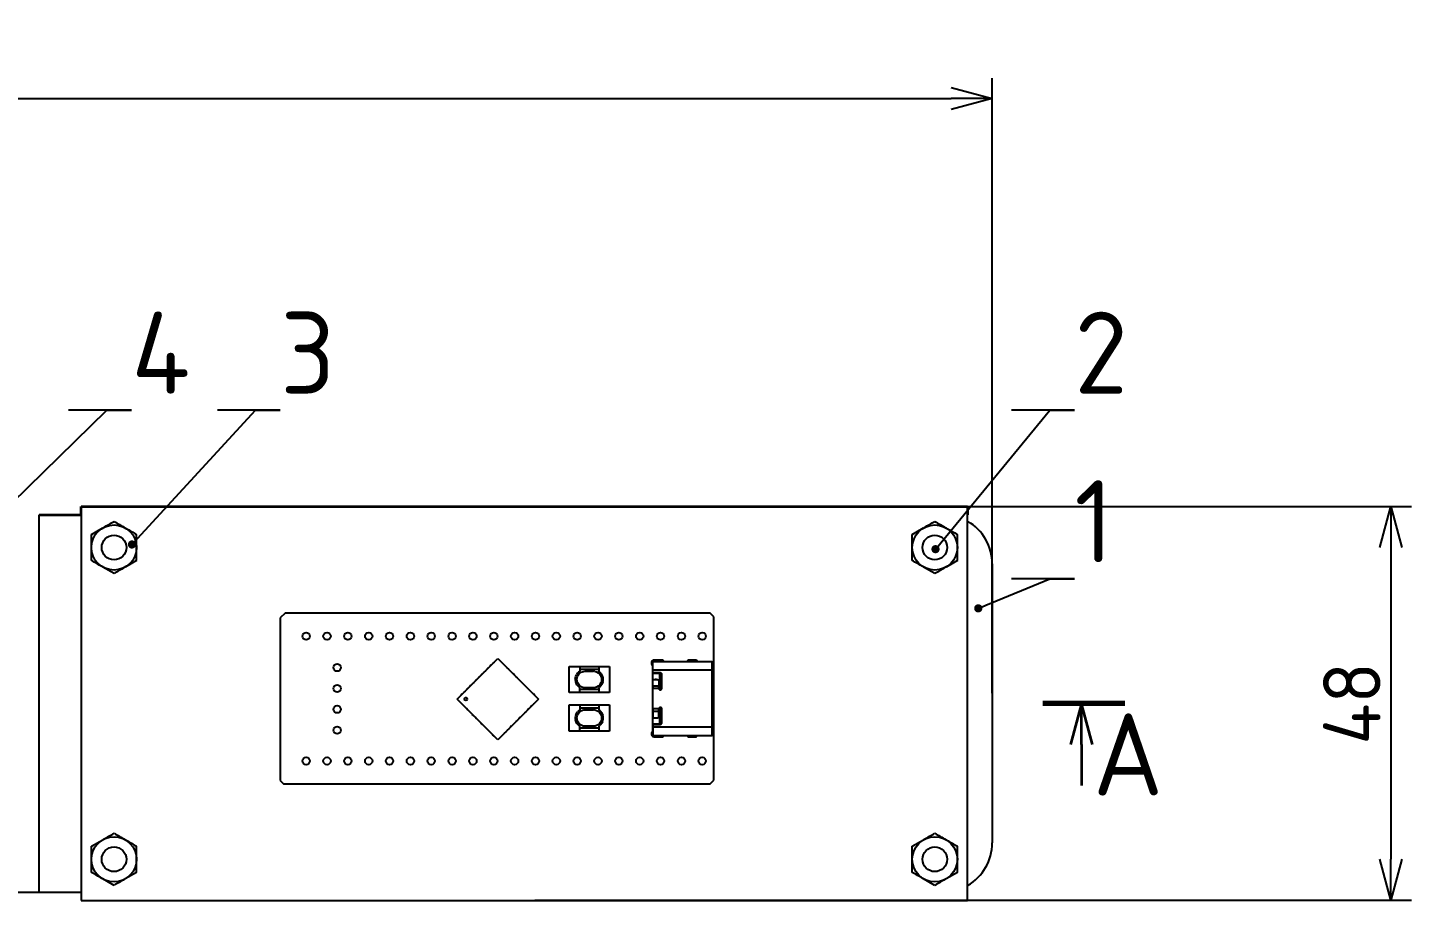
# Model space of a CAD drawing. Header units: millimetres. Extents: x 1005 to 1414, y 863 to 1244.
# Drawn here: x 1245.1 to 1413.7, y 1137.3 to 1243.6 of the extents above; entities that cross this region are included whole.
import ezdxf
from ezdxf import colors
from ezdxf.entities.mleader import LeaderData, LeaderLine
from ezdxf.math import Vec2, Vec3

# ---------------------------------------------------------------- set-up
doc = ezdxf.new("R2010")
doc.units = ezdxf.units.MM
doc.linetypes.add('AM_ISO08W050', pattern=[18, 12, -1.5, 3, -1.5])
for name, color, linetype, lineweight in [('AM_10', 7, 'AM_ISO08W050', 35), ('Nét mảnh', 130, 'Continuous', 13), ('NÉT MẶT CẮT', 10, 'Continuous', 70), ('Nét đậm', 7, 'Continuous', 35)]:
    doc.layers.add(name, color=color, linetype=linetype, lineweight=lineweight)
doc.styles.add('MtXpl_TCVN_7284', font='')
doc.styles.get('MtXpl_TCVN_7284').set_extended_font_data('TCVN 7284')
doc.dimstyles.new('ISO-25$0', dxfattribs={"dimtxt": 4.375, "dimasz": 2.5, "dimexe": 1.25, "dimexo": 0.625, "dimtad": 1, "dimtxsty": 'Standard', "dimblk": 'OPEN30', "dimcen": 2.5, "dimadec": 0, "dimazin": 0, "dimtfac": 1, "dimtmove": 0, "dimatfit": 3, "dimldrblk": 'OPEN30', "dimfxl": 1, "dimarcsym": 0})

# ---------------------------------------------------------------- blocks, each defined once
blk = doc.blocks.new('_Dot')
at = {"color": 0, "linetype": 'ByBlock', "lineweight": -2}
blk.add_line((-0.5, 0), (-1, 0), dxfattribs=at)
at = {"color": 0, "linetype": 'ByBlock', "const_width": 0.5}
blk.add_lwpolyline([(-0.25, 0, 1), (0.25, 0, 1)], format="xyb", close=True, dxfattribs=at)
blk = doc.blocks.new('_Open30')
at = {"color": 0, "linetype": 'ByBlock', "lineweight": -2}
for p, q in [((-1, 0.268), (0, 0)), ((0, 0), (-1, -0.268)), ((0, 0), (-1, 0))]:
    blk.add_line(p, q, dxfattribs=at)
blk = doc.blocks.new('*D32')
at = {"layer": 'Defpoints', "color": 0, "transparency": 16777216}
for p in [(1362.65, 1234.99), (1042.65, 1161.29), (1362.65, 1161.29)]:
    blk.add_point(p, dxfattribs=at)
at = {"layer": 'Nét mảnh', "color": 0, "lineweight": -2, "transparency": 16777216}
for p, q in [((1042.65, 1162.54), (1042.65, 1237.49)), ((1362.65, 1162.54), (1362.65, 1237.49)), ((1047.65, 1234.99), (1357.65, 1234.99))]:
    blk.add_line(p, q, dxfattribs=at)
at = {"layer": 'Nét mảnh', "color": 0, "lineweight": -2, "transparency": 16777216, "xscale": 5, "yscale": 5, "zscale": 5, "rotation": 180}
blk.add_blockref('_Open30', (1042.65, 1234.99), dxfattribs=at)
at = {"layer": 'Nét mảnh', "color": 0, "lineweight": -2, "transparency": 16777216, "xscale": 5, "yscale": 5, "zscale": 5}
blk.add_blockref('_Open30', (1362.65, 1234.99), dxfattribs=at)
at = {"layer": 'Nét mảnh', "color": 0, "transparency": 16777216, "insert": (1202.65, 1239.04), "char_height": 7, "attachment_point": 5}
blk.add_mtext('{\\fTCVN 7284|b0|i0|c0|p34;\\H0.8x;320}', dxfattribs=at)
blk = doc.blocks.new('*D33')
at = {"layer": 'Defpoints', "color": 0, "transparency": 16777216}
for p in [(1305.65, 1185.29), (1305.65, 1137.29), (1411.21, 1137.29)]:
    blk.add_point(p, dxfattribs=at)
at = {"layer": 'Nét mảnh', "color": 0, "lineweight": -2, "transparency": 16777216}
for p, q in [((1306.9, 1185.29), (1413.71, 1185.29)), ((1411.21, 1180.29), (1411.21, 1142.29)), ((1306.9, 1137.29), (1413.71, 1137.29))]:
    blk.add_line(p, q, dxfattribs=at)
at = {"layer": 'Nét mảnh', "color": 0, "lineweight": -2, "transparency": 16777216, "xscale": 5, "yscale": 5, "zscale": 5}
for p, rotation in [((1411.21, 1185.29), 90), ((1411.21, 1137.29), 270)]:
    blk.add_blockref('_Open30', p, dxfattribs=dict(at, rotation=rotation))
at = {"layer": 'Nét mảnh', "color": 0, "transparency": 16777216, "insert": (1406.46, 1161.29), "char_height": 8.75, "attachment_point": 5, "rotation": 90}
blk.add_mtext('{\\fTCVN 7284|b0|i0|c0|p34;\\H0.8x;48}', dxfattribs=at)

msp = doc.modelspace()

# ---------------------------------------------------------------- linework, layer by layer
at = {"color": 18, "linetype": 'Continuous', "lineweight": 25, "true_color": 0x000000}
for p, q in [((1246.523, 1138.285), (1246.523, 1184.285)), ((1246.533, 1138.285), (1246.533, 1184.285)), ((1251.648, 1184.285), (1251.648, 1137.285)), ((1359.648, 1137.285), (1359.648, 1184.285)), ((1252.898, 1181.873), (1254.273, 1182.667)), ((1352.898, 1181.873), (1354.273, 1182.667)), ((1258.398, 1178.697), (1257.023, 1177.904)), ((1358.398, 1178.697), (1357.023, 1177.904)), ((1255.648, 1177.11), (1254.273, 1177.904)), ((1355.648, 1177.11), (1354.273, 1177.904)), ((1362.648, 1178.285), (1362.648, 1144.285)), ((1276.491, 1172.277), (1275.906, 1171.693)), ((1275.906, 1171.693), (1275.906, 1151.906)), ((1328.281, 1172.277), (1276.491, 1172.277)), ((1328.713, 1171.845), (1328.281, 1172.277)), ((1328.713, 1151.932), (1328.713, 1171.845)), ((1297.449, 1161.812), (1302.398, 1166.762)), ((1302.398, 1166.762), (1307.348, 1161.812)), ((1300.535, 1164.913), (1300.358, 1164.736)), ((1300.535, 1164.913), (1300.542, 1164.906)), ((1300.889, 1165.267), (1300.712, 1165.09)), ((1300.712, 1165.09), (1300.719, 1165.083)), ((1300.889, 1165.267), (1300.896, 1165.259)), ((1301.242, 1165.62), (1301.065, 1165.443)), ((1301.065, 1165.443), (1301.072, 1165.436)), ((1301.242, 1165.62), (1301.249, 1165.613)), ((1301.596, 1165.974), (1301.419, 1165.797)), ((1301.419, 1165.797), (1301.426, 1165.79)), ((1301.596, 1165.974), (1301.603, 1165.967)), ((1301.949, 1166.327), (1301.772, 1166.15)), ((1301.78, 1166.143), (1301.772, 1166.15)), ((1301.949, 1166.327), (1301.956, 1166.32)), ((1302.847, 1166.327), (1302.84, 1166.32)), ((1303.024, 1166.15), (1302.847, 1166.327)), ((1303.024, 1166.15), (1303.017, 1166.143)), ((1303.201, 1165.974), (1303.194, 1165.967)), ((1303.378, 1165.797), (1303.201, 1165.974)), ((1303.378, 1165.797), (1303.371, 1165.79)), ((1303.554, 1165.62), (1303.547, 1165.613)), ((1303.731, 1165.443), (1303.554, 1165.62)), ((1303.731, 1165.443), (1303.724, 1165.436)), ((1303.908, 1165.267), (1303.901, 1165.259)), ((1304.085, 1165.09), (1303.908, 1165.267)), ((1304.085, 1165.09), (1304.078, 1165.083)), ((1304.261, 1164.913), (1304.254, 1164.906)), ((1304.438, 1164.736), (1304.261, 1164.913)), ((1311.099, 1165.8), (1315.999, 1165.8)), ((1311.099, 1162.6), (1311.099, 1165.8)), ((1312.119, 1164.96), (1311.989, 1164.77)), ((1312.279, 1165.12), (1312.119, 1164.96)), ((1312.279, 1165.12), (1312.395, 1165.206)), ((1312.279, 1164.84), (1312.379, 1164.94)), ((1312.379, 1164.94), (1312.459, 1165.01)), ((1312.395, 1165.8), (1312.395, 1165.206)), ((1314.703, 1165.4), (1312.395, 1165.4)), ((1312.459, 1165.01), (1312.569, 1165.08)), ((1312.569, 1165.08), (1312.739, 1165.15)), ((1312.739, 1165.15), (1312.899, 1165.19)), ((1312.899, 1165.19), (1313.049, 1165.2)), ((1313.049, 1165.2), (1314.049, 1165.2)), ((1314.229, 1165.18), (1314.049, 1165.2)), ((1314.229, 1165.18), (1314.449, 1165.12)), ((1314.449, 1165.12), (1314.619, 1165.03)), ((1314.619, 1165.03), (1314.779, 1164.89)), ((1314.703, 1165.8), (1314.703, 1165.206)), ((1314.703, 1165.206), (1314.849, 1165.1)), ((1314.849, 1165.1), (1314.703, 1165.206)), ((1314.779, 1164.89), (1314.889, 1164.75)), ((1314.959, 1164.99), (1314.849, 1165.1)), ((1315.049, 1164.87), (1314.959, 1164.99)), ((1315.999, 1165.8), (1315.999, 1162.6)), ((1328.561, 1165.333), (1321.261, 1165.333)), ((1321.261, 1165.333), (1321.261, 1163.379)), ((1321.261, 1165.113), (1321.291, 1165.113)), ((1321.261, 1164.963), (1321.411, 1164.963)), ((1328.531, 1166.333), (1321.291, 1166.333)), ((1321.291, 1165.113), (1321.291, 1166.333)), ((1322.211, 1164.993), (1321.411, 1164.993)), ((1321.411, 1164.963), (1321.411, 1164.993)), ((1321.411, 1164.963), (1322.211, 1164.963)), ((1322.364, 1166.558), (1321.464, 1166.558)), ((1322.111, 1164.963), (1322.111, 1163.013)), ((1322.211, 1164.963), (1322.211, 1164.993)), ((1326.444, 1166.558), (1325.744, 1166.558)), ((1328.531, 1157.393), (1328.531, 1166.333)), ((1328.561, 1158.393), (1328.561, 1165.333)), ((1299.121, 1163.499), (1298.944, 1163.322)), ((1298.944, 1163.322), (1298.951, 1163.315)), ((1299.121, 1163.499), (1299.128, 1163.492)), ((1299.474, 1163.852), (1299.298, 1163.676)), ((1299.298, 1163.676), (1299.305, 1163.668)), ((1299.474, 1163.852), (1299.481, 1163.845)), ((1299.828, 1164.206), (1299.651, 1164.029)), ((1299.651, 1164.029), (1299.658, 1164.022)), ((1299.828, 1164.206), (1299.835, 1164.199)), ((1300.181, 1164.559), (1300.005, 1164.383)), ((1300.005, 1164.383), (1300.012, 1164.376)), ((1300.181, 1164.559), (1300.189, 1164.552)), ((1300.358, 1164.736), (1300.365, 1164.729)), ((1304.438, 1164.736), (1304.431, 1164.729)), ((1304.615, 1164.559), (1304.608, 1164.552)), ((1304.792, 1164.383), (1304.615, 1164.559)), ((1304.792, 1164.383), (1304.785, 1164.376)), ((1304.969, 1164.206), (1304.962, 1164.199)), ((1305.145, 1164.029), (1304.969, 1164.206)), ((1305.145, 1164.029), (1305.138, 1164.022)), ((1305.322, 1163.852), (1305.315, 1163.845)), ((1305.499, 1163.676), (1305.322, 1163.852)), ((1305.499, 1163.676), (1305.492, 1163.668)), ((1305.676, 1163.499), (1305.669, 1163.492)), ((1305.852, 1163.322), (1305.676, 1163.499)), ((1305.852, 1163.322), (1305.845, 1163.315)), ((1311.849, 1164.3), (1311.859, 1164.4)), ((1311.849, 1164.3), (1311.849, 1164.14)), ((1311.849, 1164.14), (1311.879, 1163.93)), ((1311.859, 1164.4), (1311.909, 1164.59)), ((1311.879, 1163.93), (1311.949, 1163.72)), ((1311.909, 1164.59), (1311.989, 1164.77)), ((1312.049, 1163.53), (1311.949, 1163.72)), ((1312.049, 1164.25), (1312.069, 1164.4)), ((1312.049, 1164.17), (1312.049, 1164.25)), ((1312.059, 1164.08), (1312.049, 1164.17)), ((1312.179, 1163.38), (1312.049, 1163.53)), ((1312.079, 1163.96), (1312.059, 1164.08)), ((1312.069, 1164.4), (1312.119, 1164.57)), ((1312.119, 1163.82), (1312.079, 1163.96)), ((1312.119, 1164.57), (1312.199, 1164.72)), ((1312.179, 1163.7), (1312.119, 1163.82)), ((1312.269, 1163.57), (1312.179, 1163.7)), ((1312.299, 1163.26), (1312.179, 1163.38)), ((1312.199, 1164.72), (1312.279, 1164.84)), ((1312.359, 1163.48), (1312.269, 1163.57)), ((1312.395, 1163.194), (1312.299, 1163.26)), ((1312.499, 1163.36), (1312.359, 1163.48)), ((1312.649, 1163.28), (1312.499, 1163.36)), ((1312.809, 1163.23), (1312.649, 1163.28)), ((1313.049, 1163.2), (1312.809, 1163.23)), ((1313.759, 1163.2), (1313.049, 1163.2)), ((1314.119, 1163.2), (1313.759, 1163.2)), ((1314.269, 1163.22), (1314.119, 1163.2)), ((1314.449, 1163.28), (1314.269, 1163.22)), ((1314.629, 1163.38), (1314.449, 1163.28)), ((1314.789, 1163.52), (1314.629, 1163.38)), ((1314.703, 1163.194), (1314.819, 1163.28)), ((1314.889, 1163.66), (1314.789, 1163.52)), ((1314.969, 1163.42), (1314.819, 1163.28)), ((1314.889, 1164.75), (1314.969, 1164.59)), ((1314.969, 1163.81), (1314.889, 1163.66)), ((1314.969, 1164.59), (1315.029, 1164.42)), ((1315.029, 1163.97), (1314.969, 1163.81)), ((1315.069, 1163.57), (1314.969, 1163.42)), ((1315.029, 1164.42), (1315.049, 1164.26)), ((1315.049, 1164.14), (1315.029, 1163.97)), ((1315.129, 1164.72), (1315.049, 1164.87)), ((1315.049, 1164.26), (1315.049, 1164.14)), ((1315.159, 1163.73), (1315.069, 1163.57)), ((1315.199, 1164.55), (1315.129, 1164.72)), ((1315.219, 1163.91), (1315.159, 1163.73)), ((1315.239, 1164.37), (1315.199, 1164.55)), ((1315.219, 1163.91), (1315.239, 1164.07)), ((1315.249, 1164.27), (1315.239, 1164.37)), ((1315.239, 1164.07), (1315.249, 1164.16)), ((1315.249, 1164.16), (1315.249, 1164.27)), ((1321.291, 1163.402), (1321.291, 1164.032)), ((1321.291, 1163.402), (1321.291, 1163.098)), ((1322.031, 1163.402), (1321.291, 1163.402)), ((1321.761, 1164.215), (1321.561, 1164.215)), ((1321.561, 1164.207), (1321.561, 1164.215)), ((1321.561, 1164.207), (1321.761, 1164.207)), ((1321.761, 1164.215), (1321.761, 1164.207)), ((1322.031, 1164.032), (1322.031, 1163.402)), ((1322.061, 1163.379), (1322.061, 1164.009)), ((1322.361, 1164.813), (1322.391, 1164.813)), ((1322.361, 1164.813), (1322.361, 1163.113)), ((1322.391, 1163.113), (1322.391, 1164.813)), ((1302.398, 1156.863), (1297.449, 1161.812)), ((1298.06, 1162.438), (1297.883, 1162.261)), ((1297.883, 1162.261), (1297.89, 1162.254)), ((1298.06, 1162.438), (1298.067, 1162.431)), ((1298.414, 1162.792), (1298.237, 1162.615)), ((1298.237, 1162.615), (1298.244, 1162.608)), ((1298.414, 1162.792), (1298.421, 1162.785)), ((1298.767, 1163.145), (1298.59, 1162.968)), ((1298.59, 1162.968), (1298.598, 1162.961)), ((1298.767, 1163.145), (1298.774, 1163.138)), ((1307.348, 1161.812), (1302.398, 1156.863)), ((1306.029, 1163.145), (1306.022, 1163.138)), ((1306.206, 1162.968), (1306.029, 1163.145)), ((1306.206, 1162.968), (1306.199, 1162.961)), ((1306.383, 1162.792), (1306.376, 1162.785)), ((1306.56, 1162.615), (1306.383, 1162.792)), ((1306.56, 1162.615), (1306.553, 1162.608)), ((1306.736, 1162.438), (1306.729, 1162.431)), ((1306.913, 1162.261), (1306.736, 1162.438)), ((1306.913, 1162.261), (1306.906, 1162.254)), ((1315.999, 1162.6), (1311.099, 1162.6)), ((1312.395, 1162.6), (1312.395, 1163.194)), ((1312.395, 1163), (1314.703, 1163)), ((1314.703, 1163.194), (1314.703, 1162.6)), ((1321.261, 1163.098), (1321.261, 1160.628)), ((1322.031, 1163.098), (1321.261, 1163.098)), ((1321.291, 1160.628), (1321.291, 1163.098)), ((1322.061, 1163.101), (1322.031, 1163.098)), ((1322.111, 1163.013), (1322.099, 1163.013)), ((1322.361, 1163.113), (1322.391, 1163.113)), ((1297.89, 1161.37), (1297.883, 1161.363)), ((1298.06, 1161.187), (1297.883, 1161.363)), ((1298.067, 1161.194), (1298.06, 1161.187)), ((1298.244, 1161.017), (1298.237, 1161.01)), ((1298.414, 1160.833), (1298.237, 1161.01)), ((1298.421, 1160.84), (1298.414, 1160.833)), ((1298.598, 1160.663), (1298.59, 1160.656)), ((1298.767, 1160.479), (1298.59, 1160.656)), ((1298.774, 1160.487), (1298.767, 1160.479)), ((1298.951, 1160.31), (1298.944, 1160.303)), ((1299.121, 1160.126), (1298.944, 1160.303)), ((1299.128, 1160.133), (1299.121, 1160.126)), ((1299.305, 1159.956), (1299.298, 1159.949)), ((1299.474, 1159.772), (1299.298, 1159.949)), ((1305.499, 1159.949), (1305.322, 1159.772)), ((1305.492, 1159.956), (1305.499, 1159.949)), ((1305.669, 1160.133), (1305.676, 1160.126)), ((1305.852, 1160.303), (1305.676, 1160.126)), ((1305.845, 1160.31), (1305.852, 1160.303)), ((1306.022, 1160.487), (1306.029, 1160.479)), ((1306.206, 1160.656), (1306.029, 1160.479)), ((1306.199, 1160.663), (1306.206, 1160.656)), ((1306.376, 1160.84), (1306.383, 1160.833)), ((1306.56, 1161.01), (1306.383, 1160.833)), ((1306.553, 1161.017), (1306.56, 1161.01)), ((1306.736, 1161.187), (1306.729, 1161.194)), ((1306.913, 1161.363), (1306.736, 1161.187)), ((1306.906, 1161.37), (1306.913, 1161.363)), ((1311.099, 1161.101), (1315.999, 1161.101)), ((1311.099, 1157.901), (1311.099, 1161.101)), ((1311.909, 1159.891), (1311.859, 1159.701)), ((1311.909, 1159.891), (1311.989, 1160.071)), ((1311.989, 1160.071), (1312.119, 1160.261)), ((1312.069, 1159.701), (1312.119, 1159.871)), ((1312.279, 1160.421), (1312.119, 1160.261)), ((1312.119, 1159.871), (1312.199, 1160.021)), ((1312.199, 1160.021), (1312.279, 1160.141)), ((1312.395, 1160.507), (1312.279, 1160.421)), ((1312.279, 1160.141), (1312.379, 1160.241)), ((1312.379, 1160.241), (1312.459, 1160.311)), ((1312.395, 1161.101), (1312.395, 1160.507)), ((1314.703, 1160.701), (1312.395, 1160.701)), ((1312.459, 1160.311), (1312.569, 1160.381)), ((1312.569, 1160.381), (1312.739, 1160.451)), ((1312.739, 1160.451), (1312.899, 1160.491)), ((1312.899, 1160.491), (1313.049, 1160.501)), ((1313.049, 1160.501), (1314.049, 1160.501)), ((1314.229, 1160.481), (1314.049, 1160.501)), ((1314.229, 1160.481), (1314.449, 1160.421)), ((1314.449, 1160.421), (1314.619, 1160.331)), ((1314.619, 1160.331), (1314.779, 1160.191)), ((1314.703, 1161.101), (1314.703, 1160.507)), ((1314.703, 1160.507), (1314.849, 1160.401)), ((1314.849, 1160.401), (1314.703, 1160.507)), ((1314.779, 1160.191), (1314.889, 1160.051)), ((1314.849, 1160.401), (1314.959, 1160.291)), ((1314.889, 1160.051), (1314.969, 1159.891)), ((1314.959, 1160.291), (1315.049, 1160.171)), ((1314.969, 1159.891), (1315.029, 1159.721)), ((1315.049, 1160.171), (1315.129, 1160.021)), ((1315.129, 1160.021), (1315.199, 1159.851)), ((1315.239, 1159.671), (1315.199, 1159.851)), ((1315.999, 1161.101), (1315.999, 1157.901)), ((1321.261, 1160.628), (1321.291, 1160.628)), ((1321.261, 1160.347), (1321.261, 1159.717)), ((1322.031, 1160.628), (1321.291, 1160.628)), ((1321.291, 1160.628), (1321.291, 1160.324)), ((1321.291, 1160.324), (1322.031, 1160.324)), ((1321.291, 1160.324), (1321.291, 1159.694)), ((1322.031, 1160.628), (1322.061, 1160.626)), ((1322.031, 1159.694), (1322.031, 1160.324)), ((1322.061, 1159.717), (1322.061, 1160.347)), ((1322.099, 1160.713), (1322.111, 1160.713)), ((1322.111, 1160.713), (1322.111, 1158.763)), ((1322.211, 1160.793), (1322.211, 1160.763)), ((1322.361, 1160.613), (1322.391, 1160.613)), ((1322.361, 1160.613), (1322.361, 1158.913)), ((1322.391, 1158.913), (1322.391, 1160.613)), ((1299.481, 1159.779), (1299.474, 1159.772)), ((1299.658, 1159.603), (1299.651, 1159.596)), ((1299.828, 1159.419), (1299.651, 1159.596)), ((1299.835, 1159.426), (1299.828, 1159.419)), ((1300.012, 1159.249), (1300.005, 1159.242)), ((1300.181, 1159.065), (1300.005, 1159.242)), ((1300.189, 1159.072), (1300.181, 1159.065)), ((1300.365, 1158.896), (1300.358, 1158.888)), ((1300.535, 1158.712), (1300.358, 1158.888)), ((1300.542, 1158.719), (1300.535, 1158.712)), ((1300.719, 1158.542), (1300.712, 1158.535)), ((1300.889, 1158.358), (1300.712, 1158.535)), ((1300.896, 1158.365), (1300.889, 1158.358)), ((1301.072, 1158.188), (1301.065, 1158.181)), ((1301.242, 1158.005), (1301.065, 1158.181)), ((1303.731, 1158.181), (1303.554, 1158.005)), ((1303.724, 1158.188), (1303.731, 1158.181)), ((1303.901, 1158.365), (1303.908, 1158.358)), ((1304.085, 1158.535), (1303.908, 1158.358)), ((1304.078, 1158.542), (1304.085, 1158.535)), ((1304.254, 1158.719), (1304.261, 1158.712)), ((1304.438, 1158.888), (1304.261, 1158.712)), ((1304.431, 1158.896), (1304.438, 1158.888)), ((1304.608, 1159.072), (1304.615, 1159.065)), ((1304.792, 1159.242), (1304.615, 1159.065)), ((1304.785, 1159.249), (1304.792, 1159.242)), ((1304.962, 1159.426), (1304.969, 1159.419)), ((1305.145, 1159.596), (1304.969, 1159.419)), ((1305.138, 1159.603), (1305.145, 1159.596)), ((1305.315, 1159.779), (1305.322, 1159.772)), ((1311.859, 1159.701), (1311.849, 1159.601)), ((1311.849, 1159.601), (1311.849, 1159.441)), ((1311.849, 1159.441), (1311.879, 1159.231)), ((1311.949, 1159.021), (1311.879, 1159.231)), ((1312.049, 1158.831), (1311.949, 1159.021)), ((1312.049, 1159.551), (1312.069, 1159.701)), ((1312.049, 1159.471), (1312.049, 1159.551)), ((1312.059, 1159.381), (1312.049, 1159.471)), ((1312.179, 1158.681), (1312.049, 1158.831)), ((1312.079, 1159.261), (1312.059, 1159.381)), ((1312.119, 1159.121), (1312.079, 1159.261)), ((1312.179, 1159.001), (1312.119, 1159.121)), ((1312.269, 1158.871), (1312.179, 1159.001)), ((1312.299, 1158.561), (1312.179, 1158.681)), ((1312.359, 1158.781), (1312.269, 1158.871)), ((1312.299, 1158.561), (1312.395, 1158.495)), ((1312.499, 1158.661), (1312.359, 1158.781)), ((1312.395, 1157.901), (1312.395, 1158.495)), ((1312.395, 1158.301), (1314.703, 1158.301)), ((1312.649, 1158.581), (1312.499, 1158.661)), ((1312.809, 1158.531), (1312.649, 1158.581)), ((1313.049, 1158.501), (1312.809, 1158.531)), ((1313.759, 1158.501), (1313.049, 1158.501)), ((1314.119, 1158.501), (1313.759, 1158.501)), ((1314.269, 1158.521), (1314.119, 1158.501)), ((1314.449, 1158.581), (1314.269, 1158.521)), ((1314.629, 1158.681), (1314.449, 1158.581)), ((1314.789, 1158.821), (1314.629, 1158.681)), ((1314.703, 1158.495), (1314.819, 1158.581)), ((1314.703, 1158.495), (1314.703, 1157.901)), ((1314.889, 1158.961), (1314.789, 1158.821)), ((1314.969, 1158.721), (1314.819, 1158.581)), ((1314.969, 1159.111), (1314.889, 1158.961)), ((1315.029, 1159.271), (1314.969, 1159.111)), ((1315.069, 1158.871), (1314.969, 1158.721)), ((1315.029, 1159.721), (1315.049, 1159.561)), ((1315.049, 1159.441), (1315.029, 1159.271)), ((1315.049, 1159.561), (1315.049, 1159.441)), ((1315.159, 1159.031), (1315.069, 1158.871)), ((1315.159, 1159.031), (1315.219, 1159.211)), ((1315.219, 1159.211), (1315.239, 1159.371)), ((1315.249, 1159.571), (1315.239, 1159.671)), ((1315.239, 1159.371), (1315.249, 1159.461)), ((1315.249, 1159.461), (1315.249, 1159.571)), ((1321.261, 1159.717), (1321.261, 1158.393)), ((1321.411, 1158.763), (1321.261, 1158.763)), ((1321.261, 1158.613), (1321.291, 1158.613)), ((1328.561, 1158.393), (1321.261, 1158.393)), ((1321.291, 1158.613), (1321.291, 1157.393)), ((1321.411, 1158.733), (1321.411, 1158.763)), ((1322.211, 1158.763), (1321.411, 1158.763)), ((1321.411, 1158.733), (1322.211, 1158.733)), ((1321.561, 1159.519), (1321.761, 1159.519)), ((1321.561, 1159.519), (1321.561, 1159.512)), ((1321.561, 1159.512), (1321.761, 1159.512)), ((1321.761, 1159.512), (1321.761, 1159.519)), ((1322.211, 1158.763), (1322.211, 1158.733)), ((1322.361, 1158.913), (1322.391, 1158.913)), ((1301.249, 1158.012), (1301.242, 1158.005)), ((1301.426, 1157.835), (1301.419, 1157.828)), ((1301.596, 1157.651), (1301.419, 1157.828)), ((1301.603, 1157.658), (1301.596, 1157.651)), ((1301.78, 1157.481), (1301.772, 1157.474)), ((1301.949, 1157.297), (1301.772, 1157.474)), ((1301.956, 1157.305), (1301.949, 1157.297)), ((1302.84, 1157.305), (1302.847, 1157.297)), ((1303.024, 1157.474), (1302.847, 1157.297)), ((1303.017, 1157.481), (1303.024, 1157.474)), ((1303.194, 1157.658), (1303.201, 1157.651)), ((1303.378, 1157.828), (1303.201, 1157.651)), ((1303.371, 1157.835), (1303.378, 1157.828)), ((1303.547, 1158.012), (1303.554, 1158.005)), ((1315.999, 1157.901), (1311.099, 1157.901)), ((1321.291, 1157.393), (1328.531, 1157.393)), ((1321.464, 1157.218), (1322.364, 1157.218)), ((1325.744, 1157.218), (1326.444, 1157.218)), ((1275.906, 1151.906), (1276.314, 1151.498)), ((1276.314, 1151.498), (1328.28, 1151.498)), ((1328.28, 1151.498), (1328.713, 1151.932)), ((1252.898, 1143.873), (1254.273, 1144.667)), ((1352.898, 1143.873), (1354.273, 1144.667)), ((1255.648, 1139.11), (1254.273, 1139.904)), ((1258.398, 1140.697), (1257.023, 1139.904)), ((1355.648, 1139.11), (1354.273, 1139.904)), ((1358.398, 1140.697), (1357.023, 1139.904)), ((1238.114, 1138.285), (1251.648, 1138.285)), ((1251.648, 1137.285), (1359.648, 1137.285))]:
    msp.add_line(p, q, dxfattribs=at)
at = {"color": 18, "linetype": 'Continuous', "lineweight": 25, "true_color": 0x000000, "flags": 128}
for points in [[(1322.031, 1163.114), (1322.031, 1163.155), (1322.031, 1163.196), (1322.031, 1163.235), (1322.031, 1163.273), (1322.031, 1163.309), (1322.031, 1163.342), (1322.031, 1163.374), (1322.031, 1163.402)], [(1322.031, 1160.324), (1322.031, 1160.353), (1322.031, 1160.384), (1322.031, 1160.418), (1322.031, 1160.491), (1322.031, 1160.571), (1322.031, 1160.612)]]:
    msp.add_lwpolyline(points, dxfattribs=at)
at = {"color": 18, "linetype": 'Continuous', "lineweight": 25, "true_color": 0x000000}
for centre, radius in [((1255.648, 1180.285), 2.75), ((1255.648, 1180.285), 1.5), ((1355.648, 1180.285), 2.75), ((1355.648, 1180.285), 1.5), ((1279.056, 1169.483), 0.45), ((1281.596, 1169.483), 0.45), ((1284.136, 1169.483), 0.45), ((1286.676, 1169.483), 0.45), ((1289.216, 1169.483), 0.45), ((1291.756, 1169.483), 0.45), ((1294.296, 1169.483), 0.45), ((1296.836, 1169.483), 0.45), ((1299.376, 1169.483), 0.45), ((1301.916, 1169.483), 0.45), ((1304.456, 1169.483), 0.45), ((1306.996, 1169.483), 0.45), ((1309.536, 1169.483), 0.45), ((1312.076, 1169.483), 0.45), ((1314.616, 1169.483), 0.45), ((1317.156, 1169.483), 0.45), ((1319.696, 1169.483), 0.45), ((1322.236, 1169.483), 0.45), ((1324.776, 1169.483), 0.45), ((1327.316, 1169.483), 0.45), ((1282.841, 1165.648), 0.45), ((1282.841, 1163.108), 0.45), ((1298.509, 1161.812), 0.175), ((1282.841, 1160.568), 0.45), ((1282.841, 1158.028), 0.45), ((1279.056, 1154.268), 0.45), ((1281.596, 1154.268), 0.45), ((1284.136, 1154.268), 0.45), ((1286.676, 1154.268), 0.45), ((1289.216, 1154.268), 0.45), ((1291.756, 1154.268), 0.45), ((1294.296, 1154.268), 0.45), ((1296.836, 1154.268), 0.45), ((1299.376, 1154.268), 0.45), ((1301.916, 1154.268), 0.45), ((1304.456, 1154.268), 0.45), ((1306.996, 1154.268), 0.45), ((1309.536, 1154.268), 0.45), ((1312.076, 1154.268), 0.45), ((1314.616, 1154.268), 0.45), ((1317.156, 1154.268), 0.45), ((1319.696, 1154.268), 0.45), ((1322.236, 1154.268), 0.45), ((1324.776, 1154.268), 0.45), ((1327.316, 1154.268), 0.45), ((1255.648, 1142.285), 2.75), ((1355.648, 1142.285), 2.75), ((1255.648, 1142.285), 1.5), ((1355.648, 1142.285), 1.5)]:
    msp.add_circle(centre, radius, dxfattribs=at)
for centre, radius, start, end in [((1356.648, 1178.285), 6, 0, 60), ((1321.464, 1166.208), 0.35, 90, 233.92748), ((1321.291, 1166.303), 0.03, 90.00001, 180.00001), ((1321.411, 1165.113), 0.15, 180.00001, 270.00001), ((1322.211, 1164.813), 0.15, 0.00001, 90.00001), ((1322.364, 1166.208), 0.35, 20.97094, 90), ((1325.744, 1166.208), 0.35, 90, 159.02901), ((1326.444, 1166.208), 0.35, 20.97101, 90), ((1328.531, 1166.303), 0.03, 0.00001, 90.00001), ((1321.288, 1164.005), 0.0271, 83.28064, 171.13502), ((1321.288, 1163.375), 0.0271, 83.28064, 171.13502), ((1322.034, 1164.005), 0.0271, 8.86499, 96.71937), ((1322.034, 1163.375), 0.0271, 8.86499, 96.71937), ((1322.038, 1162.928), 0.186, 83.05809, 92.30383), ((1322.211, 1163.113), 0.15, 184.775, 0.00001), ((1321.288, 1160.351), 0.0271, 188.86499, 276.71937), ((1322.038, 1160.798), 0.186, 267.69618, 276.94192), ((1322.034, 1160.351), 0.0271, 263.28064, 351.13502), ((1322.211, 1160.613), 0.15, 0.00001, 175.22499), ((1321.288, 1159.721), 0.0271, 188.86499, 276.71937), ((1321.411, 1158.613), 0.15, 90.00001, 180.00001), ((1322.034, 1159.721), 0.0271, 263.28064, 351.13502), ((1322.211, 1158.913), 0.15, 270.00001, 0.00001), ((1321.464, 1157.568), 0.35, 126.26291, 270), ((1321.291, 1157.423), 0.03, 180.00001, 270.00001), ((1322.364, 1157.568), 0.35, 270, 330.06169), ((1325.744, 1157.568), 0.35, 209.93826, 270), ((1326.444, 1157.568), 0.35, 270, 330.06176), ((1328.531, 1157.423), 0.03, 270.00001, 0.00001), ((1356.648, 1144.285), 6, 300, 0)]:
    msp.add_arc(centre, radius, start, end, dxfattribs=at)
for points, knots in [([(1254.273, 1182.667), (1254.306, 1182.686), (1254.77, 1182.954), (1255.225, 1183.216), (1255.648, 1183.461)], [0, 0, 0, 0, 0.0701503, 1, 1, 1, 1]), ([(1255.648, 1183.461), (1255.871, 1183.332), (1256.322, 1183.071), (1256.788, 1182.802), (1257.023, 1182.667)], [0, 0, 0, 0, 0.495458, 1, 1, 1, 1]), ([(1354.273, 1182.667), (1354.306, 1182.686), (1354.77, 1182.954), (1355.225, 1183.216), (1355.648, 1183.461)], [0, 0, 0, 0, 0.0701503, 1, 1, 1, 1]), ([(1355.648, 1183.461), (1355.871, 1183.332), (1356.322, 1183.071), (1356.788, 1182.802), (1357.023, 1182.667)], [0, 0, 0, 0, 0.495458, 1, 1, 1, 1]), ([(1252.898, 1180.285), (1252.898, 1180.43), (1252.898, 1180.967), (1252.898, 1181.49), (1252.898, 1181.873)], [0, 0, 0, 0, 0.2686336, 1, 1, 1, 1]), ([(1257.023, 1182.667), (1257.056, 1182.648), (1257.52, 1182.38), (1257.975, 1182.117), (1258.398, 1181.873)], [0, 0, 0, 0, 0.0701503, 1, 1, 1, 1]), ([(1258.398, 1180.285), (1258.398, 1180.43), (1258.398, 1180.967), (1258.398, 1181.49), (1258.398, 1181.873)], [0, 0, 0, 0, 0.2686336, 1, 1, 1, 1]), ([(1352.898, 1180.285), (1352.898, 1180.43), (1352.898, 1180.967), (1352.898, 1181.49), (1352.898, 1181.873)], [0, 0, 0, 0, 0.2686336, 1, 1, 1, 1]), ([(1357.023, 1182.667), (1357.056, 1182.648), (1357.52, 1182.38), (1357.975, 1182.117), (1358.398, 1181.873)], [0, 0, 0, 0, 0.0701503, 1, 1, 1, 1]), ([(1358.398, 1180.285), (1358.398, 1180.43), (1358.398, 1180.967), (1358.398, 1181.49), (1358.398, 1181.873)], [0, 0, 0, 0, 0.2686336, 1, 1, 1, 1]), ([(1252.898, 1178.697), (1252.898, 1178.831), (1252.898, 1179.348), (1252.898, 1179.886), (1252.898, 1180.285)], [0, 0, 0, 0, 0.2575513, 1, 1, 1, 1]), ([(1258.398, 1178.697), (1258.398, 1178.831), (1258.398, 1179.348), (1258.398, 1179.886), (1258.398, 1180.285)], [0, 0, 0, 0, 0.2575513, 1, 1, 1, 1]), ([(1352.898, 1178.697), (1352.898, 1178.831), (1352.898, 1179.348), (1352.898, 1179.886), (1352.898, 1180.285)], [0, 0, 0, 0, 0.2575513, 1, 1, 1, 1]), ([(1358.398, 1178.697), (1358.398, 1178.831), (1358.398, 1179.348), (1358.398, 1179.886), (1358.398, 1180.285)], [0, 0, 0, 0, 0.2575513, 1, 1, 1, 1]), ([(1254.273, 1177.904), (1254.24, 1177.922), (1253.776, 1178.19), (1253.321, 1178.453), (1252.898, 1178.697)], [0, 0, 0, 0, 0.0701503, 1, 1, 1, 1]), ([(1354.273, 1177.904), (1354.24, 1177.922), (1353.776, 1178.19), (1353.321, 1178.453), (1352.898, 1178.697)], [0, 0, 0, 0, 0.0701503, 1, 1, 1, 1]), ([(1257.023, 1177.904), (1256.99, 1177.885), (1256.526, 1177.617), (1256.071, 1177.354), (1255.648, 1177.11)], [0, 0, 0, 0, 0.07015027, 1, 1, 1, 1]), ([(1357.023, 1177.904), (1356.99, 1177.885), (1356.526, 1177.617), (1356.071, 1177.354), (1355.648, 1177.11)], [0, 0, 0, 0, 0.07015027, 1, 1, 1, 1]), ([(1321.261, 1166.303), (1321.261, 1166.286), (1321.261, 1166.25), (1321.261, 1165.988), (1321.261, 1165.662), (1321.261, 1165.44), (1321.261, 1165.333)], [0, 0, 0, 0, 0.2702613, 0.5624294, 0.7897364, 1, 1, 1, 1]), ([(1321.411, 1164.993), (1321.394, 1164.995), (1321.358, 1165), (1321.318, 1165.032), (1321.295, 1165.072), (1321.292, 1165.1), (1321.291, 1165.113)], [0, 0, 0, 0, 0.2702613, 0.5624294, 0.7897364, 1, 1, 1, 1]), ([(1322.391, 1164.813), (1322.388, 1164.839), (1322.381, 1164.892), (1322.332, 1164.952), (1322.272, 1164.987), (1322.231, 1164.991), (1322.211, 1164.993)], [0, 0, 0, 0, 0.2702613, 0.5624294, 0.7897364, 1, 1, 1, 1]), ([(1328.561, 1165.333), (1328.561, 1165.471), (1328.561, 1165.757), (1328.561, 1166.082), (1328.561, 1166.271), (1328.561, 1166.293), (1328.561, 1166.303)], [0, 0, 0, 0, 0.2702613, 0.5624294, 0.7897364, 1, 1, 1, 1]), ([(1321.261, 1163.379), (1321.261, 1163.334), (1321.261, 1163.253), (1321.261, 1163.145), (1321.261, 1163.098)], [0, 0, 0, 0, 0.56, 1, 1, 1, 1]), ([(1321.291, 1164.032), (1321.296, 1164.057), (1321.306, 1164.108), (1321.379, 1164.167), (1321.469, 1164.202), (1321.531, 1164.206), (1321.561, 1164.207)], [0, 0, 0, 0, 0.2702613, 0.5624294, 0.7897364, 1, 1, 1, 1]), ([(1321.761, 1164.207), (1321.799, 1164.204), (1321.879, 1164.198), (1321.969, 1164.15), (1322.022, 1164.091), (1322.028, 1164.051), (1322.031, 1164.032)], [0, 0, 0, 0, 0.2702613, 0.5624294, 0.7897364, 1, 1, 1, 1]), ([(1322.061, 1163.113), (1322.061, 1163.17), (1322.061, 1163.273), (1322.061, 1163.347), (1322.061, 1163.379)], [0, 0, 0, 0, 0.56, 1, 1, 1, 1]), ([(1322.031, 1163.098), (1322.031, 1163.101), (1322.031, 1163.107), (1322.031, 1163.112), (1322.031, 1163.114)], [0, 0, 0, 0, 0.5599985, 1, 1, 1, 1]), ([(1322.031, 1163.098), (1322.036, 1163.074), (1322.046, 1163.025), (1322.095, 1162.97), (1322.153, 1162.938), (1322.192, 1162.935), (1322.211, 1162.933)], [0, 0, 0, 0, 0.27129, 0.5621641, 0.7887085, 1, 1, 1, 1]), ([(1322.061, 1163.101), (1322.061, 1163.103), (1322.061, 1163.107), (1322.061, 1163.111), (1322.061, 1163.113)], [0, 0, 0, 0, 0.5599213, 1, 1, 1, 1]), ([(1322.211, 1162.933), (1322.236, 1162.936), (1322.289, 1162.943), (1322.35, 1162.992), (1322.385, 1163.052), (1322.389, 1163.093), (1322.391, 1163.113)], [0, 0, 0, 0, 0.2702613, 0.5624294, 0.7897364, 1, 1, 1, 1]), ([(1321.261, 1160.628), (1321.261, 1160.568), (1321.261, 1160.46), (1321.261, 1160.382), (1321.261, 1160.347)], [0, 0, 0, 0, 0.56, 1, 1, 1, 1]), ([(1322.211, 1160.793), (1322.187, 1160.79), (1322.136, 1160.784), (1322.078, 1160.741), (1322.042, 1160.685), (1322.035, 1160.647), (1322.031, 1160.628)], [0, 0, 0, 0, 0.27129, 0.5621641, 0.7887085, 1, 1, 1, 1]), ([(1322.031, 1160.612), (1322.031, 1160.615), (1322.031, 1160.62), (1322.031, 1160.626), (1322.031, 1160.628)], [0, 0, 0, 0, 0.5599975, 1, 1, 1, 1]), ([(1322.061, 1160.613), (1322.061, 1160.615), (1322.061, 1160.62), (1322.061, 1160.624), (1322.061, 1160.626)], [0, 0, 0, 0, 0.56001016, 1, 1, 1, 1]), ([(1322.061, 1160.347), (1322.061, 1160.39), (1322.061, 1160.466), (1322.061, 1160.568), (1322.061, 1160.613)], [0, 0, 0, 0, 0.56, 1, 1, 1, 1]), ([(1322.391, 1160.613), (1322.388, 1160.639), (1322.381, 1160.692), (1322.332, 1160.752), (1322.272, 1160.787), (1322.231, 1160.791), (1322.211, 1160.793)], [0, 0, 0, 0, 0.2702613, 0.5624294, 0.7897364, 1, 1, 1, 1]), ([(1321.261, 1158.393), (1321.261, 1158.256), (1321.261, 1157.97), (1321.261, 1157.644), (1321.261, 1157.455), (1321.261, 1157.433), (1321.261, 1157.423)], [0, 0, 0, 0, 0.2702613, 0.5624294, 0.7897364, 1, 1, 1, 1]), ([(1321.291, 1159.694), (1321.296, 1159.669), (1321.306, 1159.617), (1321.379, 1159.559), (1321.469, 1159.525), (1321.531, 1159.521), (1321.561, 1159.519)], [0, 0, 0, 0, 0.279899, 0.5610413, 0.788392, 1, 1, 1, 1]), ([(1321.291, 1158.613), (1321.293, 1158.63), (1321.297, 1158.666), (1321.33, 1158.706), (1321.37, 1158.729), (1321.398, 1158.732), (1321.411, 1158.733)], [0, 0, 0, 0, 0.2702613, 0.5624294, 0.7897364, 1, 1, 1, 1]), ([(1321.761, 1159.519), (1321.801, 1159.522), (1321.88, 1159.528), (1321.97, 1159.576), (1322.022, 1159.635), (1322.028, 1159.675), (1322.031, 1159.694)], [0, 0, 0, 0, 0.279899, 0.5610413, 0.788392, 1, 1, 1, 1]), ([(1322.211, 1158.733), (1322.236, 1158.736), (1322.289, 1158.743), (1322.35, 1158.792), (1322.385, 1158.852), (1322.389, 1158.893), (1322.391, 1158.913)], [0, 0, 0, 0, 0.2702613, 0.5624294, 0.7897364, 1, 1, 1, 1]), ([(1328.561, 1157.423), (1328.561, 1157.44), (1328.561, 1157.476), (1328.561, 1157.738), (1328.561, 1158.065), (1328.561, 1158.286), (1328.561, 1158.393)], [0, 0, 0, 0, 0.2702613, 0.5624294, 0.7897364, 1, 1, 1, 1]), ([(1254.273, 1144.667), (1254.306, 1144.686), (1254.77, 1144.954), (1255.225, 1145.216), (1255.648, 1145.461)], [0, 0, 0, 0, 0.0701503, 1, 1, 1, 1]), ([(1255.648, 1145.461), (1255.871, 1145.332), (1256.322, 1145.071), (1256.788, 1144.802), (1257.023, 1144.667)], [0, 0, 0, 0, 0.495458, 1, 1, 1, 1]), ([(1257.023, 1144.667), (1257.056, 1144.648), (1257.52, 1144.38), (1257.975, 1144.117), (1258.398, 1143.873)], [0, 0, 0, 0, 0.0701503, 1, 1, 1, 1]), ([(1354.273, 1144.667), (1354.306, 1144.686), (1354.77, 1144.954), (1355.225, 1145.216), (1355.648, 1145.461)], [0, 0, 0, 0, 0.0701503, 1, 1, 1, 1]), ([(1355.648, 1145.461), (1355.871, 1145.332), (1356.322, 1145.071), (1356.788, 1144.802), (1357.023, 1144.667)], [0, 0, 0, 0, 0.495458, 1, 1, 1, 1]), ([(1357.023, 1144.667), (1357.056, 1144.648), (1357.52, 1144.38), (1357.975, 1144.117), (1358.398, 1143.873)], [0, 0, 0, 0, 0.0701503, 1, 1, 1, 1]), ([(1252.898, 1142.285), (1252.898, 1142.43), (1252.898, 1142.967), (1252.898, 1143.49), (1252.898, 1143.873)], [0, 0, 0, 0, 0.2686336, 1, 1, 1, 1]), ([(1258.398, 1142.285), (1258.398, 1142.43), (1258.398, 1142.967), (1258.398, 1143.49), (1258.398, 1143.873)], [0, 0, 0, 0, 0.2686336, 1, 1, 1, 1]), ([(1352.898, 1142.285), (1352.898, 1142.43), (1352.898, 1142.967), (1352.898, 1143.49), (1352.898, 1143.873)], [0, 0, 0, 0, 0.2686336, 1, 1, 1, 1]), ([(1358.398, 1142.285), (1358.398, 1142.43), (1358.398, 1142.967), (1358.398, 1143.49), (1358.398, 1143.873)], [0, 0, 0, 0, 0.2686336, 1, 1, 1, 1]), ([(1252.898, 1140.697), (1252.898, 1140.831), (1252.898, 1141.348), (1252.898, 1141.886), (1252.898, 1142.285)], [0, 0, 0, 0, 0.2575513, 1, 1, 1, 1]), ([(1258.398, 1140.697), (1258.398, 1140.831), (1258.398, 1141.348), (1258.398, 1141.886), (1258.398, 1142.285)], [0, 0, 0, 0, 0.2575513, 1, 1, 1, 1]), ([(1352.898, 1140.697), (1352.898, 1140.831), (1352.898, 1141.348), (1352.898, 1141.886), (1352.898, 1142.285)], [0, 0, 0, 0, 0.2575513, 1, 1, 1, 1]), ([(1358.398, 1140.697), (1358.398, 1140.831), (1358.398, 1141.348), (1358.398, 1141.886), (1358.398, 1142.285)], [0, 0, 0, 0, 0.2575513, 1, 1, 1, 1]), ([(1254.273, 1139.904), (1254.24, 1139.922), (1253.776, 1140.19), (1253.321, 1140.453), (1252.898, 1140.697)], [0, 0, 0, 0, 0.0701503, 1, 1, 1, 1]), ([(1257.023, 1139.904), (1256.99, 1139.885), (1256.526, 1139.617), (1256.071, 1139.354), (1255.648, 1139.11)], [0, 0, 0, 0, 0.07015027, 1, 1, 1, 1]), ([(1354.273, 1139.904), (1354.24, 1139.922), (1353.776, 1140.19), (1353.321, 1140.453), (1352.898, 1140.697)], [0, 0, 0, 0, 0.0701503, 1, 1, 1, 1]), ([(1357.023, 1139.904), (1356.99, 1139.885), (1356.526, 1139.617), (1356.071, 1139.354), (1355.648, 1139.11)], [0, 0, 0, 0, 0.07015027, 1, 1, 1, 1])]:
    msp.add_open_spline(points, degree=3, knots=knots, dxfattribs=at)
at = {"layer": 'NÉT MẶT CẮT', "color": 18, "true_color": 0x000000}
msp.add_line((1378.821, 1161.285), (1368.821, 1161.285), dxfattribs=at)
at = {"layer": 'Nét đậm', "color": 18, "true_color": 0x000000}
for p, q in [((1251.648, 1184.285), (1251.648, 1185.285)), ((1251.648, 1185.285), (1359.648, 1185.285)), ((1359.648, 1185.285), (1359.648, 1184.285)), ((1246.523, 1184.285), (1251.648, 1184.285)), ((1373.514, 1161.285), (1372.174, 1156.285)), ((1373.514, 1156.285), (1373.514, 1161.285)), ((1374.853, 1156.285), (1373.514, 1161.285)), ((1373.514, 1156.285), (1373.514, 1151.285))]:
    msp.add_line(p, q, dxfattribs=at)

# ---------------------------------------------------------------- texts
at = {"layer": 'AM_10', "color": 18, "true_color": 0x000000, "insert": (1379.202, 1155.061), "char_height": 10, "attachment_point": 5, "style": 'MtXpl_TCVN_7284'}
msp.add_mtext('A', dxfattribs=at)

# ---------------------------------------------------------------- dimensions: what is measured, and where the dimension line sits
at = {"layer": 'Nét mảnh', "color": 18, "true_color": 0x000000}
dim = msp.add_linear_dim(base=(1362.648, 1234.992), p1=(1042.648, 1161.285), p2=(1362.648, 1161.285), text='{\\fTCVN 7284|b0|i0|c0|p34;\\H0.8x;<>}', dimstyle='ISO-25$0', override={"dimscale": 2, "dimtxt": 3.5}, dxfattribs=at)
dim.commit()
dim.dimension.update_dxf_attribs({"geometry": '*D32', "text_midpoint": (1202.648, 1239.042)})
dim = msp.add_linear_dim(base=(1411.207, 1137.285), p1=(1305.648, 1185.285), p2=(1305.648, 1137.285), angle=90, text='{\\fTCVN 7284|b0|i0|c0|p34;\\H0.8x;<>}', dimstyle='ISO-25$0', override={"dimscale": 2}, dxfattribs=at)
dim.commit()
dim.dimension.update_dxf_attribs({"geometry": '*D33', "text_midpoint": (1406.457, 1161.285)})

# ---------------------------------------------------------------- leaders
ml = msp.add_multileader_mtext('Standard', dxfattribs=at)
ml.set_content('4', color=(0, 0, 0), style='MtXpl_TCVN_7284')
ml.set_leader_properties()
ml.set_arrow_properties(name='DOT')
ml.build(insert=Vec2(0, 0))
ml.multileader.update_dxf_attribs({"text_left_attachment_type": 5, "text_right_attachment_type": 5, "dogleg_length": 3, "arrow_head_size": 1})
ctx = ml.context
ctx.base_point, ctx.char_height, ctx.arrow_head_size, ctx.landing_gap_size, ctx.plane_origin = Vec3(1257.761, 1197.016), 10, 1, 0, Vec3(1239.699, 1181.972)
ctx.left_attachment, ctx.right_attachment = 5, 5
notes = []
notes.append((ctx, [(0, (1, 1, 0), (1254.761, 1197.016), (1, 0), 3, [(0, [(1237.648, 1180.285)], 0, [])])]))
ctx.mtext.insert, ctx.mtext.flow_direction = Vec3(1257.761, 1209.016), 5
ml = msp.add_multileader_mtext('Standard', dxfattribs=at)
ml.set_content('3', color=(0, 0, 0), style='MtXpl_TCVN_7284')
ml.set_leader_properties()
ml.set_arrow_properties(name='DOT')
ml.build(insert=Vec2(0, 0))
ml.multileader.update_dxf_attribs({"text_left_attachment_type": 5, "text_right_attachment_type": 5, "dogleg_length": 3, "arrow_head_size": 1})
ctx = ml.context
ctx.base_point, ctx.char_height, ctx.arrow_head_size, ctx.landing_gap_size, ctx.plane_origin = Vec3(1275.893, 1197.016), 10, 1, 0, Vec3(1257.831, 1180.652)
ctx.left_attachment, ctx.right_attachment = 5, 5
notes.append((ctx, [(0, (1, 1, 0), (1272.893, 1197.016), (1, 0), 3, [(0, [(1257.831, 1180.652)], 0, [])])]))
ctx.mtext.insert, ctx.mtext.flow_direction = Vec3(1275.893, 1209.016), 5
ml = msp.add_multileader_mtext('Standard', dxfattribs=at)
ml.set_content('2', color=(0, 0, 0), style='MtXpl_TCVN_7284')
ml.set_leader_properties()
ml.set_arrow_properties(name='DOT')
ml.build(insert=Vec2(0, 0))
ml.multileader.update_dxf_attribs({"text_left_attachment_type": 5, "text_right_attachment_type": 5, "dogleg_length": 3, "arrow_head_size": 1})
ctx = ml.context
ctx.base_point, ctx.char_height, ctx.arrow_head_size, ctx.landing_gap_size, ctx.plane_origin = Vec3(1372.651, 1197.016), 10, 1, 0, Vec3(1355.733, 1180.079)
ctx.left_attachment, ctx.right_attachment = 5, 5
notes.append((ctx, [(0, (1, 1, 0), (1369.651, 1197.016), (1, 0), 3, [(0, [(1355.733, 1180.079)], 0, [])])]))
ctx.mtext.insert, ctx.mtext.flow_direction = Vec3(1372.651, 1209.016), 5
ml = msp.add_multileader_mtext('Standard', dxfattribs=at)
ml.set_content('1', color=(0, 0, 0), style='MtXpl_TCVN_7284')
ml.set_leader_properties()
ml.set_arrow_properties(name='DOT')
ml.build(insert=Vec2(0, 0))
ml.multileader.update_dxf_attribs({"text_left_attachment_type": 5, "text_right_attachment_type": 5, "dogleg_length": 3, "arrow_head_size": 1})
ctx = ml.context
ctx.base_point, ctx.char_height, ctx.arrow_head_size, ctx.landing_gap_size, ctx.plane_origin = Vec3(1372.651, 1176.48), 10, 1, 0, Vec3(1360.945, 1170.76)
ctx.left_attachment, ctx.right_attachment = 5, 5
notes.append((ctx, [(0, (1, 1, 0), (1369.651, 1176.48), (1, 0), 3, [(0, [(1360.945, 1172.87)], 0, [])])]))
ctx.mtext.insert, ctx.mtext.flow_direction = Vec3(1372.651, 1188.48), 5
for ctx, leaders in notes:
    for number, flags, end, landing, length, lines in leaders:
        leader = LeaderData()
        leader.index, (leader.has_last_leader_line, leader.has_dogleg_vector, leader.attachment_direction) = number, flags
        leader.last_leader_point, leader.dogleg_vector, leader.dogleg_length = Vec3(end), Vec3(landing), length
        for number, points, colour, breaks in lines:
            line = LeaderLine()
            line.index, line.vertices, line.color, line.breaks = number, Vec3.list(points), colors.encode_raw_color(colour), breaks
            leader.lines.append(line)
        ctx.leaders.append(leader)

doc.saveas('drawing.dxf')
